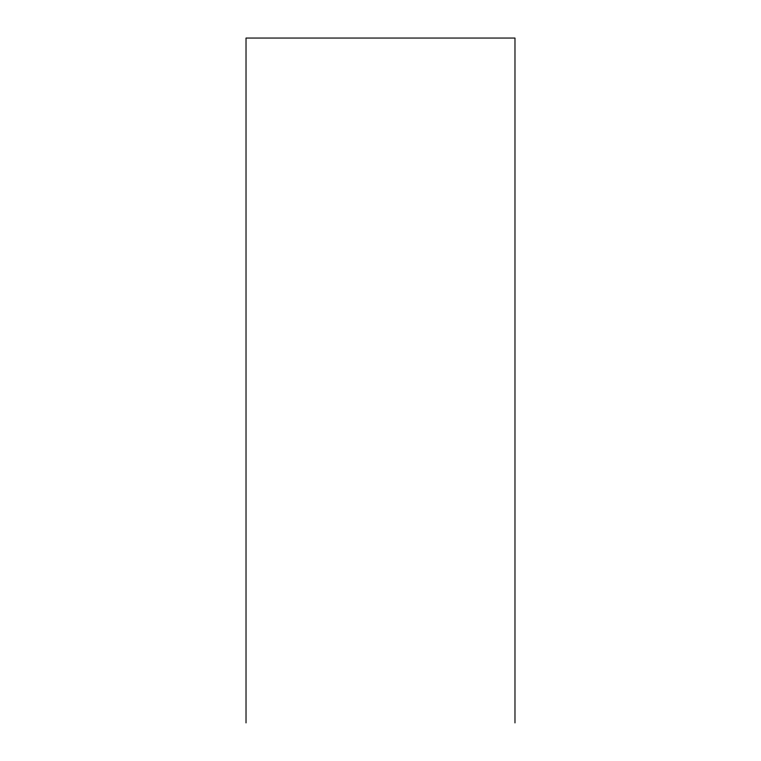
<?xml version="1.0" encoding="UTF-8"?>
<svg xmlns="http://www.w3.org/2000/svg" width="761" height="761" viewBox="0 0 761 761"><rect width="100%" height="100%" fill="white"/><g stroke="black" fill="none" stroke-linecap="round" stroke-linejoin="round"><path stroke-width="1.14" d="M514.978 722.95L514.978 38.05L246.022 38.05L246.022 722.95"/></g></svg>
